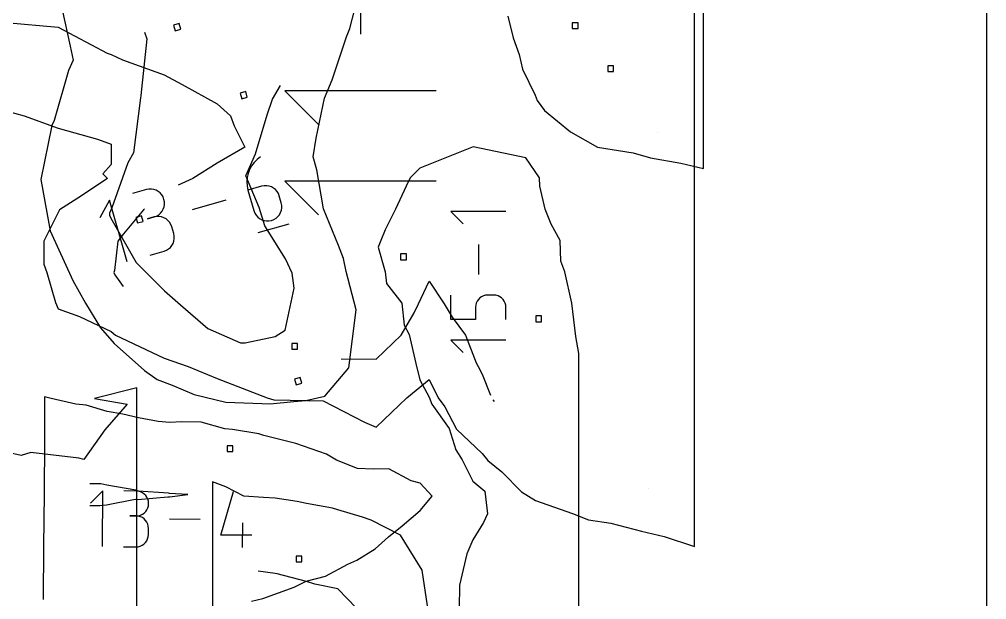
# Model space of a CAD drawing. Extents: x 0 to 600, y 0 to 270.
# Drawn here: x 478.6 to 600, y 105.2 to 178.1 of the extents above; entities that cross this region are included whole.
import ezdxf

# ---------------------------------------------------------------- set-up
doc = ezdxf.new("R2010")
doc.units = 0
doc.layers.add('1', color=7, linetype='CONTINUOUS')
doc.layers.add('2', color=7, linetype='CONTINUOUS')

msp = doc.modelspace()

# ---------------------------------------------------------------- linework, layer by layer
at = {"layer": '1', "color": 3}
msp.add_line((600.00002, 270.000013), (600.00002, 0.000006), dxfattribs=at)
at = {"layer": '1', "color": 5}
for p, q in [((563.322581, 111.88735), (563.322581, 243.455734)), ((553.169664, 172.284996), (552.439287, 172.284996)), ((552.439287, 172.284996), (552.439287, 171.554619)), ((552.439287, 171.554619), (553.169664, 171.554619)), ((553.169664, 171.554619), (553.169664, 172.284996)), ((476.759337, 166.678677), (479.174991, 165.992934)), ((479.174991, 165.992934), (483.418391, 164.450587)), ((483.418391, 164.450587), (488.357004, 163.074604)), ((488.357004, 163.074604), (490.076994, 162.456928)), ((490.076994, 162.456928), (490.076994, 159.878968)), ((490.076994, 159.878968), (489.057172, 158.726156)), ((489.647336, 158.123358), (485.911593, 155.662157)), ((489.057172, 158.726156), (489.647336, 158.123358)), ((485.911593, 155.662157), (483.59738, 154.18879)), ((483.59738, 154.18879), (481.628967, 150.253783)), ((481.628967, 150.253783), (481.628629, 147.376808)), ((481.628629, 147.376808), (482.022671, 146.319249)), ((482.022671, 146.319249), (483.120042, 142.560817)), ((483.120042, 142.560817), (483.418502, 141.752093)), ((483.418502, 141.752093), (486.099709, 140.800033)), ((486.099709, 140.800033), (490.077106, 138.915627)), ((490.077106, 138.915627), (490.64022, 138.449808)), ((490.64022, 138.449808), (496.735709, 135.553458)), ((513.487383, 137.404761), (512.756553, 137.404761)), ((512.756553, 137.404761), (512.756553, 136.674384)), ((513.487383, 136.674384), (513.487383, 137.404761)), ((512.756553, 136.674384), (513.487383, 136.674384)), ((496.735709, 135.553458), (499.764522, 134.515105)), ((499.764522, 134.515105), (503.394313, 132.995042)), ((503.394313, 132.995042), (509.689534, 130.580402)), ((527.217723, 130.580402), (530.029177, 132.874935)), ((530.029177, 132.874935), (531.140118, 130.580402)), ((493.326927, 131.842355), (488.014111, 130.497041)), ((493.326927, 12.455505), (493.326927, 131.842355)), ((488.014111, 130.497041), (492.080778, 129.76078)), ((509.689534, 130.580402), (510.510079, 130.310365)), ((510.510079, 130.310365), (516.711973, 130.182144)), ((516.711973, 130.182144), (521.911625, 127.507713)), ((523.370574, 126.890105), (527.217723, 130.580402)), ((531.140118, 130.580402), (531.968014, 129.434725)), ((492.080778, 129.76078), (489.284606, 126.562473)), ((531.968014, 129.434725), (533.442067, 126.645834)), ((521.911625, 127.507713), (523.370574, 126.890105)), ((489.284606, 126.562473), (486.668323, 122.828082)), ((533.442067, 126.645834), (536.687828, 123.584946)), ((478.810009, 123.336641), (473.350664, 124.503892)), ((480.009268, 123.714442), (478.810009, 123.336641)), ((486.031272, 123.003914), (480.009268, 123.714442)), ((486.668323, 122.828082), (486.031272, 123.003914)), ((536.687828, 123.584946), (537.375915, 122.711131)), ((537.375915, 122.711131), (539.133012, 121.266269)), ((539.133012, 121.266269), (541.608269, 118.77636)), ((504.496662, 119.396908), (502.810935, 120.002401)), ((502.810935, 120.002401), (502.810935, 115.7856)), ((506.745503, 118.204409), (504.496662, 119.396908)), ((509.231489, 118.042556), (506.745503, 118.204409)), ((510.68052, 117.967263), (509.231489, 118.042556)), ((513.452798, 117.55789), (510.68052, 117.967263)), ((541.608269, 118.77636), (543.346702, 117.65841)), ((514.615088, 117.320744), (513.452798, 117.55789)), ((517.884655, 116.716604), (514.615088, 117.320744)), ((518.549656, 116.510117), (517.884655, 116.716604)), ((543.346702, 117.65841), (547.989735, 116.032712)), ((502.810935, 115.7856), (502.810935, 115.590383)), ((502.810935, 115.590383), (502.810935, 9.051372)), ((521.663226, 115.590383), (518.549656, 116.510117)), ((522.720471, 115.191381), (521.663226, 115.590383)), ((547.989735, 116.032712), (550.00535, 115.255199)), ((526.419245, 113.331171), (522.720471, 115.191381)), ((550.00535, 115.255199), (552.808555, 114.841657)), ((552.808555, 114.841657), (556.664044, 113.831437)), ((529.119834, 108.931779), (526.419245, 113.331171)), ((556.664044, 113.831437), (559.532892, 113.146371)), ((559.532781, 113.146371), (563.322581, 111.88735)), ((530.06617, 102.760543), (529.119834, 108.931779))]:
    msp.add_line(p, q, dxfattribs=at)
at = {"layer": '1', "color": 1}
for p, q in [((521.390332, 186.662603), (521.390332, 176.273227)), ((476.872052, 177.730261), (483.418391, 177.127024)), ((483.418391, 177.127024), (489.598192, 173.862442)), ((489.598192, 173.862442), (490.076994, 173.680287)), ((490.076994, 173.680287), (491.509798, 173.015272)), ((491.509798, 173.015272), (496.735598, 171.146961)), ((496.735598, 171.146961), (499.00563, 169.9274)), ((499.00563, 169.9274), (503.394202, 167.521214)), ((530.890958, 169.146641), (511.890471, 169.146641)), ((511.890471, 169.146641), (516.115387, 164.922627)), ((503.394202, 167.521214), (505.079479, 165.992832)), ((505.079479, 165.992832), (505.547011, 164.720556)), ((505.547011, 164.720556), (506.881075, 162.058264)), ((506.881075, 162.058264), (503.394202, 160.052433)), ((503.394202, 160.052433), (500.324816, 158.123257)), ((500.324816, 158.123257), (498.523219, 157.282884)), ((530.890958, 157.797394), (511.890471, 157.797394)), ((511.890471, 157.797394), (516.115387, 153.57338)), ((494.265842, 154.278059), (494.1644, 154.18879)), ((494.1644, 154.18879), (491.641445, 151.178454)), ((491.641445, 151.178454), (490.930004, 150.253783)), ((490.930004, 150.253783), (490.511616, 146.576199)), ((490.511616, 146.576199), (490.422797, 146.319418)), ((490.422797, 146.319418), (490.549487, 146.039947)), ((490.549487, 146.039947), (491.578778, 144.569218)), ((528.685669, 142.384545), (530.029066, 145.240894)), ((530.029066, 145.240894), (531.914162, 142.384715)), ((528.142891, 141.269909), (528.685669, 142.384545)), ((531.914162, 142.384715), (532.88651, 140.696326)), ((526.496746, 138.449808), (528.142891, 141.269909)), ((532.88651, 140.696326), (534.572958, 138.449978)), ((523.370462, 135.441264), (526.496746, 138.449808)), ((534.572958, 138.449978), (535.920774, 134.968412)), ((518.963405, 135.492356), (523.370462, 135.441264)), ((535.920774, 134.968412), (536.145297, 134.515105)), ((536.145297, 134.515105), (536.687717, 133.552428)), ((536.687717, 133.552428), (537.696493, 130.905826)), ((538.005236, 130.321828), (538.164248, 130.098894)), ((557.570546, 119.224257), (557.570546, 119.224257)), ((510.68052, 108.516996), (508.56333, 108.783449)), ((510.94562, 108.483182), (510.68052, 108.516996)), ((514.615088, 107.503033), (510.94562, 108.483182)), ((515.64889, 107.182029), (514.615088, 107.503033)), ((518.549656, 106.562112), (515.64889, 107.182029)), ((522.08342, 102.952156), (518.549656, 106.562112))]:
    msp.add_line(p, q, dxfattribs=at)
at = {"layer": '2', "color": 3}
msp.add_line((600.000014, 270.000013), (600.000014, 0.000006), dxfattribs=at)
at = {"layer": '2', "color": 5}
for p, q in [((564.451481, 159.368482), (564.451481, 265.070129)), ((520.071747, 176.965192), (521.685255, 183.426198)), ((483.905869, 179.52997), (484.956233, 174.737225)), ((498.62279, 177.593786), (497.920698, 177.392657)), ((497.920698, 177.392657), (498.121839, 176.690523)), ((498.823931, 176.891651), (498.62279, 177.593786)), ((539.883648, 178.503176), (540.556764, 175.789994)), ((548.698331, 177.676869), (547.967954, 177.676869)), ((547.967954, 177.676869), (547.967954, 176.946357)), ((548.698331, 176.946357), (548.698331, 177.676869)), ((498.121839, 176.690523), (498.823931, 176.891651)), ((519.644241, 175.915073), (520.071747, 176.965192)), ((547.967954, 176.946357), (548.698331, 176.946357)), ((517.823081, 170.527648), (519.644241, 175.915073)), ((540.556764, 175.789994), (541.320955, 173.71924)), ((484.956233, 174.737225), (485.303149, 173.003813)), ((541.320955, 173.71924), (541.731231, 171.855257)), ((485.303149, 173.003813), (484.74153, 171.706107)), ((484.74153, 171.706107), (482.9226, 165.395421)), ((541.731231, 171.855257), (543.33265, 168.595747)), ((516.87756, 168.196065), (517.823081, 170.527648)), ((506.980882, 169.038272), (506.27879, 168.837144)), ((506.27879, 168.837144), (506.47993, 168.135009)), ((507.182023, 168.336138), (506.980882, 169.038272)), ((506.47993, 168.135009), (507.182023, 168.336138)), ((515.826416, 163.209786), (516.87756, 168.196065)), ((543.33265, 168.595747), (543.590084, 167.920554)), ((543.590084, 167.920554), (544.475555, 166.680164)), ((544.475555, 166.680164), (547.757741, 163.985817)), ((482.9226, 165.395421), (482.636221, 164.767483)), ((482.636221, 164.767483), (481.257143, 157.991881)), ((547.757741, 163.985817), (551.134159, 162.080277)), ((515.443678, 160.858394), (515.826416, 163.209786)), ((535.555519, 162.097973), (528.841461, 159.410016)), ((542.159118, 160.702581), (535.555519, 162.097973)), ((551.134159, 162.080277), (555.611549, 161.340263)), ((515.923519, 159.232005), (515.443678, 160.858394)), ((543.880461, 158.195866), (542.159118, 160.702581)), ((555.611549, 161.340263), (557.792762, 160.735673)), ((557.792762, 160.735673), (561.59523, 160.051114)), ((516.760382, 154.309154), (515.923519, 159.232005)), ((528.841461, 159.410016), (527.639494, 158.195866)), ((561.595345, 160.051114), (564.451481, 159.368482)), ((481.257143, 157.991881), (482.420179, 151.552447)), ((527.639494, 158.195866), (527.119665, 157.178748)), ((543.909304, 157.161605), (543.880461, 158.195866)), ((527.119665, 157.178748), (525.767565, 154.261298)), ((544.594144, 154.261298), (543.909304, 157.161605)), ((518.624647, 149.720489), (516.760382, 154.309154)), ((525.767565, 154.261298), (524.49211, 151.691014)), ((545.342554, 152.379901), (544.594144, 154.261298)), ((493.895205, 153.437433), (493.19307, 153.236292)), ((493.19307, 153.236292), (493.394086, 152.534593)), ((494.096221, 152.735734), (493.895205, 153.437433)), ((493.394086, 152.534593), (494.096221, 152.735734)), ((546.470581, 150.32673), (545.342554, 152.379901)), ((482.420179, 151.552447), (485.300071, 145.296716)), ((524.49211, 151.691014), (523.953345, 150.32673)), ((519.242727, 148.093835), (518.624647, 149.720489)), ((523.953345, 150.32673), (523.591312, 149.493999)), ((523.591312, 149.493999), (524.495265, 146.391723)), ((546.55895, 147.726689), (546.470581, 150.32673)), ((527.150307, 148.643718), (526.41993, 148.643718)), ((526.41993, 148.643718), (526.41993, 147.913341)), ((527.150307, 147.913341), (527.150307, 148.643718)), ((519.590756, 146.429214), (519.242727, 148.093835)), ((526.41993, 147.913341), (527.150307, 147.913341)), ((547.06435, 146.391723), (546.55895, 147.726689)), ((520.852594, 141.628578), (519.590756, 146.429214)), ((524.495265, 146.391723), (524.654866, 144.930969)), ((547.942608, 142.457155), (547.06435, 146.391723)), ((485.300071, 145.296716), (486.856275, 142.47933)), ((524.654866, 144.930969), (526.596678, 142.457155)), ((486.856275, 142.47933), (488.757423, 139.360707)), ((526.596678, 142.457155), (526.86358, 139.69119)), ((548.432232, 138.294445), (547.942608, 142.457155)), ((519.943873, 134.340522), (520.852594, 141.628578)), ((526.86358, 139.69119), (527.490264, 138.522587)), ((544.125712, 140.862938), (543.395335, 140.862938)), ((543.395335, 140.862938), (543.395335, 140.132561)), ((543.395335, 140.132561), (544.125712, 140.132561)), ((544.125712, 140.132561), (544.125712, 140.862938)), ((488.757423, 139.360707), (490.472756, 137.411976)), ((527.490264, 138.522587), (528.328392, 134.89099)), ((490.472756, 137.411976), (494.25829, 134.010105)), ((548.817708, 136.138041), (548.432232, 138.294445)), ((548.817708, 98.172875), (548.817708, 136.138041)), ((528.328392, 134.89099), (528.841461, 132.826086)), ((494.25829, 134.010105), (495.861871, 132.887602)), ((516.93327, 130.77063), (519.943873, 134.340522)), ((495.861871, 132.887602), (497.749005, 132.166171)), ((513.811883, 133.106339), (513.109619, 132.905161)), ((513.109619, 132.905161), (513.310759, 132.203026)), ((513.310759, 132.203026), (514.013024, 132.404204)), ((514.013024, 132.404204), (513.811883, 133.106339)), ((528.841461, 132.826086), (530.001496, 130.652977)), ((497.749005, 132.166171), (500.493313, 131.007926)), ((481.743293, 130.684429), (481.705884, 125.19636)), ((482.558103, 130.468323), (481.743293, 130.684429)), ((485.671955, 129.784783), (482.558103, 130.468323)), ((500.493313, 131.007926), (504.493662, 130.015336)), ((504.493662, 130.015336), (509.00321, 129.877246)), ((510.065548, 129.834531), (513.030982, 130.104838)), ((513.030982, 130.104838), (514.544872, 130.258539)), ((514.544872, 130.258539), (516.93327, 130.77063)), ((530.001496, 130.652977), (530.328813, 129.774293)), ((486.96244, 129.633966), (485.671955, 129.784783)), ((489.60059, 128.871161), (486.96244, 129.633966)), ((491.537333, 128.506288), (489.60059, 128.871161)), ((509.00321, 129.877246), (510.065548, 129.834531)), ((530.328813, 129.774293), (532.544743, 126.718409)), ((493.529944, 128.072954), (491.537333, 128.506288)), ((495.986893, 127.594525), (493.529944, 128.072954)), ((497.460646, 127.467706), (495.986893, 127.594525)), ((498.935992, 127.574422), (497.460646, 127.467706)), ((501.395777, 127.517078), (498.935992, 127.574422)), ((504.354318, 126.68446), (501.395777, 127.517078)), ((505.324344, 126.598497), (504.354318, 126.68446)), ((508.631013, 126.06964), (505.324344, 126.598497)), ((532.544743, 126.718409), (533.358978, 124.048476)), ((481.705884, 125.19636), (481.660496, 118.537911)), ((509.253904, 125.830496), (508.631013, 126.06964)), ((513.257446, 124.853693), (509.253904, 125.830496)), ((504.650151, 124.55482), (504.645172, 123.82446)), ((505.380443, 124.549842), (504.650151, 124.55482)), ((505.375465, 123.819482), (505.380443, 124.549842)), ((517.107663, 123.498312), (513.257446, 124.853693)), ((533.358978, 124.048476), (534.160587, 122.783402)), ((504.645172, 123.82446), (505.375465, 123.819482)), ((518.39983, 122.750994), (517.107663, 123.498312)), ((521.030373, 121.715471), (518.39983, 122.750994)), ((534.160587, 122.783402), (535.500065, 120.121144)), ((522.970748, 121.630557), (521.030373, 121.715471)), ((524.96464, 121.657994), (522.970748, 121.630557)), ((527.747477, 120.155243), (524.96464, 121.657994)), ((528.887466, 119.85261), (527.747477, 120.155243)), ((530.396542, 118.2057), (528.887466, 119.85261)), ((535.500065, 120.121144), (536.998687, 118.848834)), ((481.660496, 118.537911), (481.615108, 111.879462)), ((528.864178, 116.436148), (530.396542, 118.2057)), ((536.998687, 118.848834), (537.35576, 116.010744)), ((526.635775, 114.482882), (528.864178, 116.436148)), ((537.35576, 116.010744), (536.853064, 114.913826)), ((524.906483, 113.126307), (526.635775, 114.482882)), ((536.853064, 114.913826), (535.500065, 112.723608)), ((523.237785, 111.595739), (524.906483, 113.126307)), ((481.615108, 111.879462), (481.569718, 105.220563)), ((535.500065, 112.723608), (534.759767, 110.979258)), ((513.307399, 110.687303), (513.30242, 109.956942)), ((514.037894, 110.682323), (513.307399, 110.687303)), ((514.032916, 109.951963), (514.037894, 110.682323)), ((520.95185, 110.196071), (523.237785, 111.595739)), ((534.759767, 110.979258), (533.839583, 107.044691)), ((513.30242, 109.956942), (514.032916, 109.951963)), ((517.003154, 108.166611), (519.795859, 109.669229)), ((519.795859, 109.669229), (520.95185, 110.196071)), ((514.576989, 107.555551), (517.003154, 108.166611)), ((513.058988, 106.80169), (514.576989, 107.555551)), ((533.839583, 107.044691), (533.798557, 104.115507)), ((509.114533, 105.384474), (513.058988, 106.80169)), ((507.692194, 105.042498), (509.114533, 105.384474))]:
    msp.add_line(p, q, dxfattribs=at)
at = {"layer": '2', "color": 1}
for p, q in [((494.29013, 176.521443), (494.576745, 175.660421)), ((494.576745, 175.660421), (493.830139, 168.555278)), ((510.339953, 168.073956), (511.341167, 169.818379)), ((493.77349, 168.269384), (492.903034, 161.32808)), ((493.82011, 168.517231), (493.77349, 168.269384)), ((493.830139, 168.555278), (493.82011, 168.517231)), ((509.658794, 166.128104), (510.339953, 168.073956)), ((508.2106, 161.219428), (509.658794, 166.128104)), ((558.699535, 163.947607), (558.699535, 163.947607)), ((492.903034, 161.32808), (492.167451, 160.071522)), ((507.005444, 158.441093), (508.2106, 161.219428)), ((508.420169, 160.524866), (508.039204, 160.146065)), ((508.860158, 160.850698), (508.420169, 160.524866)), ((508.860158, 160.850698), (508.860158, 160.850698)), ((492.167451, 160.071522), (490.1776, 154.458496)), ((507.465674, 159.261405), (507.278694, 158.770748)), ((507.72009, 159.722607), (507.465674, 159.261405)), ((508.039204, 160.146065), (507.72009, 159.722607)), ((508.651325, 154.498505), (507.005444, 158.441093)), ((507.162382, 158.257189), (507.119187, 157.729398)), ((507.278694, 158.770748), (507.162382, 158.257189)), ((494.509063, 156.729653), (492.788271, 156.236698)), ((494.826469, 156.790567), (494.509063, 156.729653)), ((495.140528, 156.794242), (494.826469, 156.790567)), ((495.445055, 156.743598), (495.140528, 156.794242)), ((495.733794, 156.642472), (495.445055, 156.743598)), ((507.119187, 157.729398), (507.152121, 157.194341)), ((507.152121, 157.194341), (507.264009, 156.659862)), ((508.98462, 157.152752), (507.264, 156.659846)), ((507.264009, 156.659862), (508.001773, 154.084501)), ((509.302068, 157.213688), (508.98462, 157.152752)), ((509.616081, 157.217351), (509.302068, 157.213688)), ((509.920535, 157.167626), (509.616081, 157.217351)), ((510.209151, 157.06693), (509.920535, 157.167626)), ((510.475765, 156.919601), (510.209151, 157.06693)), ((510.71419, 156.728088), (510.475765, 156.919601)), ((510.918086, 156.496665), (510.71419, 156.728088)), ((496.000657, 156.494276), (495.733794, 156.642472)), ((496.238958, 156.303194), (496.000657, 156.494276)), ((496.442902, 156.072254), (496.238958, 156.303194)), ((496.605971, 155.804748), (496.442902, 156.072254)), ((496.721847, 155.504495), (496.605971, 155.804748)), ((496.7829, 155.18713), (496.721847, 155.504495)), ((496.721847, 155.504495), (496.721847, 155.504495)), ((511.081276, 156.228724), (510.918086, 156.496665)), ((511.197719, 155.927227), (511.081276, 156.228724)), ((511.443185, 155.070362), (511.197719, 155.927227)), ((511.197719, 155.927227), (511.197719, 155.927227)), ((489.880247, 155.413521), (488.651087, 153.197188)), ((490.1776, 154.458496), (489.87793, 153.7761)), ((492.099995, 147.664902), (489.880247, 155.413521)), ((496.48745, 154.011635), (496.635368, 154.27865)), ((496.635368, 154.27865), (496.736099, 154.567793)), ((496.736099, 154.567793), (496.786579, 154.872558)), ((496.786579, 154.872558), (496.7829, 155.18713)), ((504.480337, 155.403756), (500.243559, 154.190046)), ((509.390267, 152.197837), (508.651325, 154.498505)), ((511.504167, 154.752509), (511.443185, 155.070362)), ((511.457417, 154.133655), (511.507726, 154.438371)), ((511.507726, 154.438371), (511.504167, 154.752509)), ((489.87793, 153.7761), (489.873958, 153.533434)), ((489.873958, 153.533434), (490.05697, 153.151113)), ((490.05697, 153.151113), (493.211775, 147.563183)), ((495.494897, 153.288339), (494.63331, 153.04152)), ((494.63331, 153.04152), (495.494897, 153.288339)), ((495.494897, 153.288339), (495.796413, 153.404718)), ((495.8123, 153.349262), (495.494897, 153.288339)), ((495.494897, 153.288339), (495.494897, 153.288339)), ((495.796413, 153.404718), (496.064657, 153.568325)), ((496.126482, 153.352506), (495.8123, 153.349262)), ((496.064657, 153.568325), (496.296177, 153.77253)), ((496.430885, 153.302295), (496.126482, 153.352506)), ((496.296177, 153.77253), (496.48745, 154.011635)), ((496.719625, 153.201167), (496.430885, 153.302295)), ((496.986487, 153.052973), (496.719625, 153.201167)), ((497.224789, 152.861889), (496.986487, 153.052973)), ((508.001773, 154.084501), (508.001773, 154.084501)), ((508.001773, 154.084501), (508.118276, 153.782552)), ((508.118276, 153.782552), (508.281807, 153.514241)), ((508.281807, 153.514241), (508.48613, 153.28247)), ((508.48613, 153.28247), (508.725024, 153.090619)), ((508.725024, 153.090619), (508.991886, 152.942426)), ((510.517478, 152.970974), (510.785676, 153.134568)), ((510.785676, 153.134568), (511.017372, 153.338824)), ((511.017372, 153.338824), (511.208769, 153.577497)), ((511.208769, 153.577497), (511.356686, 153.844512)), ((511.356686, 153.844512), (511.457417, 154.133655)), ((539.65824, 153.972765), (532.750767, 153.972765)), ((532.750767, 153.972765), (534.286814, 152.437148)), ((497.428732, 152.630951), (497.224789, 152.861889)), ((497.591802, 152.363444), (497.428732, 152.630951)), ((497.707678, 152.06319), (497.591802, 152.363444)), ((497.954509, 151.201561), (497.707678, 152.06319)), ((497.707678, 152.06319), (497.707678, 152.06319)), ((508.557275, 151.331243), (512.431628, 152.44113)), ((508.991886, 152.942426), (509.280802, 152.841348)), ((509.280802, 152.841348), (509.585328, 152.790705)), ((511.99167, 148.020599), (509.390267, 152.197837)), ((509.585328, 152.790705), (509.899164, 152.793846)), ((509.899164, 152.793846), (510.215917, 152.854583)), ((510.215917, 152.854583), (510.517478, 152.970974)), ((510.215917, 152.854583), (510.215917, 152.854583)), ((498.015189, 150.885496), (497.954509, 151.201561)), ((498.018497, 150.572221), (498.015189, 150.885496)), ((497.295954, 149.270156), (497.527474, 149.474361)), ((497.527474, 149.474361), (497.718871, 149.713034)), ((497.718871, 149.713034), (497.866912, 149.979617)), ((497.866912, 149.979617), (497.967892, 150.267892)), ((497.967892, 150.267892), (498.018497, 150.572221)), ((536.20473, 149.847014), (536.20473, 146.070255)), ((495.005402, 148.497214), (496.726194, 148.99017)), ((496.726194, 148.99017), (497.02771, 149.106549)), ((496.726194, 148.99017), (496.726194, 148.99017)), ((497.02771, 149.106549), (497.295954, 149.270156)), ((493.211785, 147.563185), (496.767495, 144.01388)), ((512.815458, 146.252615), (511.99167, 148.020599)), ((513.049395, 144.328326), (512.815458, 146.252615)), ((496.767495, 144.01388), (498.815934, 142.24217)), ((511.924387, 139.070913), (513.049395, 144.328326)), ((532.75078, 140.411186), (532.75078, 143.479209)), ((536.823308, 143.383178), (536.58481, 143.269564)), ((537.082545, 143.454424), (536.823308, 143.383178)), ((537.358465, 143.479108), (537.082545, 143.454424)), ((538.122656, 143.479108), (537.358465, 143.479108)), ((537.358465, 143.479108), (537.358465, 143.479108)), ((538.398576, 143.454424), (538.122656, 143.479108)), ((538.658266, 143.383178), (538.398576, 143.454424)), ((538.897667, 143.269564), (538.658266, 143.383178)), ((498.815934, 142.24217), (502.21559, 139.283632)), ((535.851275, 142.220898), (535.826929, 141.945417)), ((535.92251, 142.480148), (535.851275, 142.220898)), ((536.035675, 142.719076), (535.92251, 142.480148)), ((536.186257, 142.933252), (536.035675, 142.719076)), ((536.371107, 143.118078), (536.186257, 142.933252)), ((536.58481, 143.269564), (536.371107, 143.118078)), ((539.111823, 143.118078), (538.897667, 143.269564)), ((539.297122, 142.932779), (539.111823, 143.118078)), ((539.448608, 142.718636), (539.297122, 142.932779)), ((539.562222, 142.479675), (539.448608, 142.718636)), ((539.633454, 142.220458), (539.562222, 142.479675)), ((539.65824, 141.945417), (539.633454, 142.220458)), ((535.826929, 141.945417), (535.826929, 140.411186)), ((539.65824, 140.411186), (539.65824, 141.945417)), ((539.65824, 141.945417), (539.65824, 141.945417)), ((535.826929, 140.411186), (532.75078, 140.411186)), ((502.21559, 139.283632), (506.321658, 137.465899)), ((510.687571, 138.285139), (511.924387, 139.070913)), ((506.321658, 137.465899), (506.823939, 137.484569)), ((506.823939, 137.484569), (506.905774, 137.491128)), ((506.905774, 137.491128), (510.687571, 138.285139)), ((539.65824, 137.821053), (532.750767, 137.821053)), ((532.750767, 137.821053), (534.286814, 136.285909)), ((488.781046, 119.771122), (487.42139, 119.789859)), ((489.537507, 119.616731), (488.781046, 119.771122)), ((493.171412, 118.960757), (489.537507, 119.616731)), ((489.05955, 118.899096), (487.488577, 117.348926)), ((489.011707, 111.880427), (489.05955, 118.899096)), ((489.520435, 117.112342), (493.09227, 117.837325)), ((493.249834, 118.862464), (491.691293, 118.873088)), ((493.09227, 117.837325), (493.459863, 117.791986)), ((493.467155, 118.861805), (493.171412, 118.960757)), ((493.530039, 118.835295), (493.249834, 118.862464)), ((493.459863, 117.791986), (497.223205, 118.13739)), ((497.297036, 118.605759), (493.467155, 118.861805)), ((493.793322, 118.76136), (493.530039, 118.835295)), ((494.035414, 118.644291), (493.793322, 118.76136)), ((494.251848, 118.488621), (494.035414, 118.644291)), ((494.438299, 118.299791), (494.251848, 118.488621)), ((494.590565, 118.081441), (494.438299, 118.299791)), ((494.704079, 117.838102), (494.590565, 118.081441)), ((494.774714, 117.57477), (494.704079, 117.838102)), ((497.223205, 118.13739), (497.396921, 118.119062)), ((497.400028, 118.574861), (497.297036, 118.605759)), ((497.396921, 118.119062), (499.726999, 118.414723)), ((499.726999, 118.414723), (497.400028, 118.574861)), ((503.873098, 113.339553), (505.466547, 118.787257)), ((487.402567, 117.0285), (488.656859, 117.029858)), ((488.656859, 117.029858), (489.520435, 117.112342)), ((494.579849, 116.509361), (494.696675, 116.75203)), ((494.696675, 116.75203), (494.770901, 117.015277)), ((494.770901, 117.015277), (494.797834, 117.295531)), ((494.797834, 117.295531), (494.774714, 117.57477)), ((494.797834, 117.295531), (494.797834, 117.295531)), ((493.228586, 115.745335), (492.448216, 115.750655)), ((492.448216, 115.750655), (493.228586, 115.745335)), ((493.228586, 115.745335), (493.509135, 115.768682)), ((493.508791, 115.718166), (493.228586, 115.745335)), ((493.228586, 115.745335), (493.228586, 115.745335)), ((493.772071, 115.643781), (493.508791, 115.718166)), ((493.509135, 115.768682), (493.773405, 115.839471)), ((494.014163, 115.526712), (493.772071, 115.643781)), ((493.773405, 115.839471), (494.01707, 115.953229)), ((494.2306, 115.371492), (494.014163, 115.526712)), ((494.01707, 115.953229), (494.235606, 116.105933)), ((494.417051, 115.182665), (494.2306, 115.371492)), ((494.235606, 116.105933), (494.424617, 116.292654)), ((494.424617, 116.292654), (494.579849, 116.509361)), ((494.569317, 114.964312), (494.417051, 115.182665)), ((494.682831, 114.720976), (494.569317, 114.964312)), ((494.753466, 114.457641), (494.682831, 114.720976)), ((494.776586, 114.178402), (494.753466, 114.457641)), ((494.771266, 113.397998), (494.776586, 114.178402)), ((494.776586, 114.178402), (494.776586, 114.178402)), ((501.254957, 115.30647), (497.417186, 115.33263)), ((506.59127, 111.760595), (506.612517, 114.877701)), ((494.67012, 112.856303), (494.744342, 113.1191)), ((494.744342, 113.1191), (494.771266, 113.397998)), ((507.770211, 113.312988), (503.873098, 113.339553)), ((491.643508, 111.862937), (493.202049, 111.852313)), ((493.202049, 111.852313), (493.482598, 111.87566)), ((493.202049, 111.852313), (493.202049, 111.852313)), ((493.482598, 111.87566), (493.746865, 111.945996)), ((493.746865, 111.945996), (493.99053, 112.059757)), ((493.99053, 112.059757), (494.209063, 112.212009)), ((494.209063, 112.212009), (494.398071, 112.398279)), ((494.398071, 112.398279), (494.5533, 112.614537)), ((494.5533, 112.614537), (494.67012, 112.856303))]:
    msp.add_line(p, q, dxfattribs=at)

doc.saveas('drawing.dxf')
